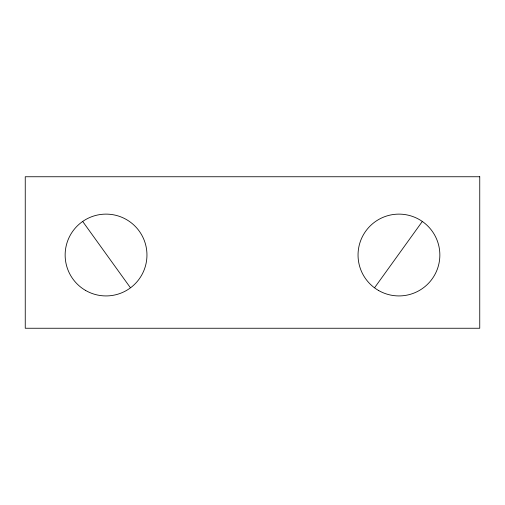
<?xml version="1.0" encoding="UTF-8"?>
<svg xmlns="http://www.w3.org/2000/svg" width="505" height="505" viewBox="0 0 505 505"><rect width="100%" height="100%" fill="white"/><g stroke="black" fill="none" stroke-linecap="round" stroke-linejoin="round"><path stroke-width="0.76" d="M374.615 287.698L422.363 221.386M82.637 221.386L130.385 287.698M479.75 176.75L25.25 176.75L25.25 328.25L479.75 328.25L479.75 176.75M85.597 290.451A40.905 40.905 0 0 0 146.955 255.025A40.905 40.905 0 0 0 85.597 219.599A40.905 40.905 0 0 0 85.597 290.451M378.498 290.451A40.905 40.905 0 0 0 439.855 255.025A40.905 40.905 0 0 0 378.498 219.599A40.905 40.905 0 0 0 378.498 290.451"/></g></svg>
